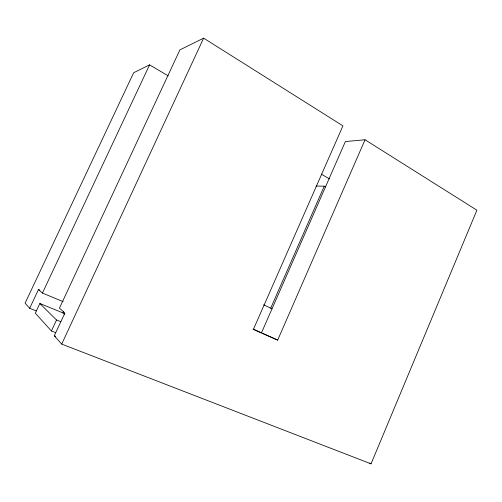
<?xml version="1.0" encoding="UTF-8"?>
<svg xmlns="http://www.w3.org/2000/svg" width="502" height="502" viewBox="0 0 502 502"><rect width="100%" height="100%" fill="white"/><g stroke="black" fill="none" stroke-linecap="round" stroke-linejoin="round"><path stroke-width="0.75" d="M365.042 139.776L277.675 340.111L253.46 329.237L342.929 125.851L203.63 38.146L179.892 49.886L59.449 308.14L64.909 312.978L54.291 335.794L61.708 344.09L371.047 463.854L476.9 210.2L365.042 139.776L345.376 141.558L261.423 332.958L252.926 329.136M270.722 308.159L324.261 186.167L325.603 186.945M61.708 344.09L203.63 38.146M51.411 330.975L56.531 319.987L39.865 303.515L35.328 313.185L51.411 330.975L55.728 332.669M64.733 314.472L63.02 312.928L63.654 311.573M36.157 310.87L29.674 308.272L38.472 289.56L39.903 290.15M63.164 301.639L42.438 293.068L149.577 64.865L168.201 75.858M149.577 64.865L133.664 72.734L25.1 303.158L29.674 308.272M316.122 186.054L324.261 186.167M54.291 335.794L55.741 336.365M56.531 319.987L60.855 321.719M39.865 303.515L63.02 312.928M262.132 333.265L277.675 340.111M263.632 304.802L272.04 308.749M321.274 174.106L329.387 178.85M369.748 463.039L371.047 463.854M38.472 289.56L42.438 293.068"/></g></svg>
